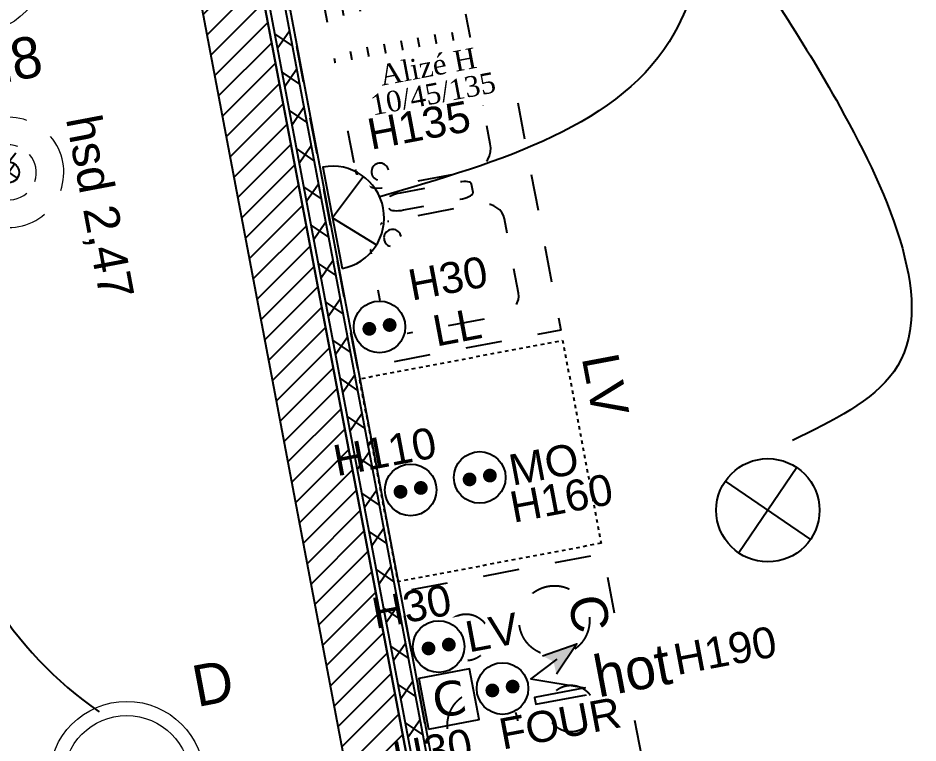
# Model space of a CAD drawing. Header units: centimetres. Extents: x 197412 to 267601, y -375791 to -305433.
# Drawn here: x 220914 to 223528, y -356978 to -354872 of the extents above; entities that cross this region are included whole.
import ezdxf

# ---------------------------------------------------------------- set-up
doc = ezdxf.new("R2010")
doc.units = ezdxf.units.CM
doc.linetypes.add('Style de ligne -1', pattern=[0.41664, 0.20828, -0.20836])
doc.layers.add('3-BAT C-Niveau 0', color=250, linetype='Continuous')
doc.layers.add('prlm-VMC', color=62, linetype='Continuous')
doc.layers.add('prlm-ELEC-CFO', color=1, linetype='Continuous', lineweight=25)
doc.styles.add('Geneva', font='arial.ttf')
doc.styles.add('Helvetica', font='arial.ttf')
doc.styles.add('prlm-elec-cfo', font='comic.ttf', dxfattribs={"height": 12})
doc.styles.add('prlm-vmc', font='pala.ttf', dxfattribs={"height": 14})
doc.styles.get("Standard").update_dxf_attribs({"font": 'ARIALUNI.TTF', "height": 100})

# ---------------------------------------------------------------- blocks, each defined once
blk = doc.blocks.new('xi.lumD')
at = {"layer": 'prlm-ELEC-CFO', "color": 0, "linetype": 'ByBlock', "lineweight": 13}
for radius in [22.49, 18.39]:
    blk.add_circle((0, 0), radius, dxfattribs=at)
blk = doc.blocks.new('xi.HOT')
at = {"layer": 'prlm-ELEC-CFO', "lineweight": 5}
blk.add_hatch(color=0, dxfattribs=at).paths.add_polyline_path([(-3, 6), (-0.1, 3.7), (0, 0), (7.5, 7.5)])
at = {"layer": 'prlm-ELEC-CFO', "color": 0}
for points in [[(-3, 6), (7.5, 7.5), (0, 0)], [(0.95, 4.23), (-7.5, 0), (7.5, -5.5), (-7.5, -5.5), (-7.5, -7.5), (7.5, -7.5)]]:
    blk.add_lwpolyline(points, dxfattribs=at)
blk = doc.blocks.new('xi.PCS')
at = {"color": 0, "lineweight": 5}
blk.add_wipeout([(-7.5, -7.5), (7.5, -7.5), (7.5, 7.5), (-7.5, 7.5)], dxfattribs=at).dxf.layer = 'prlm-ELEC-CFO'
at = {"layer": 'prlm-ELEC-CFO', "color": 0, "linetype": 'ByBlock', "lineweight": 5, "const_width": 2}
for points in [[(-4, 0, 1), (-2, 0, 1)], [(2, 0, 1), (4, 0, 1)]]:
    blk.add_lwpolyline(points, format="xyb", close=True, dxfattribs=at)
at = {"layer": 'prlm-ELEC-CFO', "color": 0, "linetype": 'ByBlock', "lineweight": -2}
blk.add_circle((0, 0), 7.5, dxfattribs=at)
blk = doc.blocks.new('xi.SF32')
at = {"layer": 'prlm-ELEC-CFO', "color": 0, "flags": 128}
blk.add_lwpolyline([(-7.5, -7.5), (7.5, -7.5), (7.5, 7.5), (-7.5, 7.5)], close=True, dxfattribs=at)
at = {"layer": 'prlm-ELEC-CFO', "color": 0, "linetype": 'ByBlock', "insert": (0, 0), "char_height": 10, "width": 11.36, "attachment_point": 5}
blk.add_mtext('{\\fVerdana|b0|i0|c0|p34;C}', dxfattribs=at)
blk = doc.blocks.new('xi.LV')
at = {"color": 0, "lineweight": 5}
blk.add_wipeout([(-7.5, -7.5), (7.5, -7.5), (7.5, 7.5), (-7.5, 7.5)], dxfattribs=at).dxf.layer = 'prlm-ELEC-CFO'
at = {"layer": 'prlm-ELEC-CFO', "color": 0, "linetype": 'ByBlock', "lineweight": 5, "const_width": 2}
for points in [[(-4, 0, 1), (-2, 0, 1)], [(2, 0, 1), (4, 0, 1)]]:
    blk.add_lwpolyline(points, format="xyb", close=True, dxfattribs=at)
at = {"layer": 'prlm-ELEC-CFO', "color": 0, "linetype": 'ByBlock', "lineweight": -2}
blk.add_circle((0, 0), 7.5, dxfattribs=at)
blk = doc.blocks.new('xi.PCHT')
at = {"color": 0, "lineweight": 5}
blk.add_wipeout([(-7.5, -7.5), (7.5, -7.5), (7.5, 7.5), (-7.5, 7.5)], dxfattribs=at).dxf.layer = 'prlm-ELEC-CFO'
at = {"layer": 'prlm-ELEC-CFO', "color": 0, "linetype": 'ByBlock', "lineweight": 5, "const_width": 2}
for points in [[(-4, 0, 1), (-2, 0, 1)], [(2, 0, 1), (4, 0, 1)]]:
    blk.add_lwpolyline(points, format="xyb", close=True, dxfattribs=at)
at = {"layer": 'prlm-ELEC-CFO', "color": 0, "linetype": 'ByBlock', "lineweight": -2}
blk.add_circle((0, 0), 7.5, dxfattribs=at)
blk = doc.blocks.new('xi.PTCE')
at = {"layer": 'prlm-ELEC-CFO', "color": 0}
for points in [[(-10.61, 10.61), (10.61, -10.61)], [(10.61, 10.61), (-10.61, -10.61)]]:
    blk.add_lwpolyline(points, dxfattribs=at)
at = {"layer": 'prlm-ELEC-CFO', "color": 0, "linetype": 'ByBlock'}
blk.add_circle((0, 0), 15, dxfattribs=at)
blk = doc.blocks.new('xi.ECAP')
at = {"color": 0}
blk.add_wipeout([(-15, 0), (-10.13, 11.06), (0, 15), (10.13, 11.06), (15, 0)], dxfattribs=at).dxf.layer = 'prlm-ELEC-CFO'
at = {"layer": 'prlm-ELEC-CFO', "color": 0, "linetype": 'ByBlock', "lineweight": -2, "flags": 128}
blk.add_lwpolyline([(15, 0, 1), (-15, 0)], format="xyb", close=True, dxfattribs=at)
at = {"layer": 'prlm-ELEC-CFO', "color": 0}
blk.add_lwpolyline([(-10.13, 11.06), (0, 0), (10.13, 11.06)], dxfattribs=at)
blk = doc.blocks.new('xi.dm8')
at = {"layer": 'prlm-ELEC-CFO', "color": 0}
for points in [[(-2.12, 2.12), (2.12, -2.12)], [(2.12, 2.12), (-2.12, -2.12)]]:
    blk.add_lwpolyline(points, dxfattribs=at)
blk.add_circle((0, 0), 3, dxfattribs=at)
at = {"layer": 'prlm-ELEC-CFO', "color": 0, "lineweight": 13}
for radius, start, end in [(16, 60, 120), (16, 150, 210), (8, 60, 120), (16, 330, 30), (8, 150, 210), (8, 330, 30), (8, 240, 300), (16, 240, 300)]:
    blk.add_arc((0, 0), radius, start, end, dxfattribs=at)
blk = doc.blocks.new('Groupe-64-1')
at = {"linetype": 'Style de ligne -1', "ltscale": 50.8}
for p, q in [((13959.41, -48271.49), (13964.97, -48300.96)), ((13964.31, -48270.56), (13969.88, -48300.04)), ((13969.28, -48269.96), (13974.73, -48298.78)), ((13944.68, -48274.27), (13950.25, -48303.75)), ((13949.59, -48273.35), (13955.16, -48302.82)), ((13954.5, -48272.42), (13960.07, -48301.89)), ((13939.83, -48275.53), (13945.28, -48304.35)), ((13974.73, -48298.78), (13974.79, -48299.11)), ((13945.28, -48304.35), (13945.34, -48304.67))]:
    blk.add_line(p, q, dxfattribs=at)
at = {"linetype": 'Style de ligne -1', "ltscale": 50.8, "flags": 128}
blk.add_lwpolyline([(13939.37, -48299.99), (13939.66, -48300.94), (13940.17, -48301.82), (13940.88, -48302.6), (13941.77, -48303.27), (13942.81, -48303.79), (13943.97, -48304.15), (13945.21, -48304.35), (13946.5, -48304.36), (13947.79, -48304.21), (13972.34, -48299.57), (13973.6, -48299.24), (13974.8, -48298.76), (13975.88, -48298.12), (13976.82, -48297.36), (13977.6, -48296.5), (13978.19, -48295.56), (13978.56, -48294.57), (13978.72, -48293.56), (13978.64, -48292.57), (13975.19, -48274.32), (13974.9, -48273.37), (13974.39, -48272.49), (13973.68, -48271.7), (13972.79, -48271.04), (13971.75, -48270.52), (13970.59, -48270.16), (13969.36, -48269.96), (13968.06, -48269.95), (13966.77, -48270.1), (13942.23, -48274.74), (13940.97, -48275.07), (13939.77, -48275.55), (13938.69, -48276.19), (13937.74, -48276.95), (13936.96, -48277.81), (13936.37, -48278.75), (13936, -48279.74), (13935.85, -48280.74), (13935.92, -48281.74), (13939.37, -48299.99)], close=True, dxfattribs=at)
blk = doc.blocks.new('Groupe-65-1')
at = {"linetype": 'Style de ligne -1', "ltscale": 50.8, "flags": 128}
for points in [[(13945.93, -48388.5), (13923.6, -48270.6), (13982.55, -48259.43), (14004.88, -48377.34)], [(13945.16, -48330.65), (13945.48, -48331.77), (13945.98, -48332.82), (13946.66, -48333.77), (13947.49, -48334.58), (13948.45, -48335.23), (13949.51, -48335.71), (13950.64, -48336), (13951.79, -48336.09), (13952.95, -48335.97), (13979.12, -48331.02), (13980.24, -48330.71), (13981.29, -48330.21), (13982.24, -48329.53), (13983.05, -48328.69), (13983.7, -48327.74), (13984.18, -48326.68), (13984.47, -48325.55), (13984.55, -48324.39), (13984.43, -48323.23), (13982.27, -48311.78), (13982.27, -48311.78), (13981.96, -48310.66), (13981.45, -48309.61), (13980.78, -48308.66), (13979.94, -48307.85), (13978.99, -48307.2), (13977.93, -48306.72), (13976.8, -48306.43), (13975.64, -48306.35), (13974.48, -48306.46), (13948.31, -48311.41), (13948.31, -48311.41), (13947.19, -48311.72), (13946.15, -48312.22), (13945.2, -48312.9), (13944.39, -48313.74), (13943.74, -48314.69), (13943.25, -48315.75), (13942.97, -48316.88), (13942.88, -48318.04), (13943, -48319.2), (13945.16, -48330.65)], [(13954.87, -48330.85), (13954.75, -48330.44), (13954.57, -48330.06), (13954.33, -48329.71), (13954.03, -48329.41), (13953.69, -48329.17), (13953.31, -48328.98), (13952.9, -48328.86), (13952.48, -48328.81), (13952.05, -48328.84), (13951.64, -48328.93), (13951.25, -48329.1), (13950.89, -48329.33), (13950.58, -48329.61), (13950.32, -48329.95), (13950.11, -48330.32), (13949.98, -48330.72), (13949.91, -48331.14), (13949.92, -48331.56), (13950, -48331.98), (13950.15, -48332.38), (13950.36, -48332.75), (13950.63, -48333.07), (13950.95, -48333.35), (13951.32, -48333.57), (13951.71, -48333.72), (13952.12, -48333.81), (13952.55, -48333.82), (13952.97, -48333.75), (13953.37, -48333.63), (13953.75, -48333.43), (13954.09, -48333.18), (13954.37, -48332.86), (13954.61, -48332.51), (13954.78, -48332.12), (13954.88, -48331.71), (13954.91, -48331.28)], [(13954.92, -48341.94), (13955.02, -48342.14), (13955.25, -48342.32), (13955.58, -48342.46), (13956.03, -48342.56), (13956.56, -48342.62), (13957.16, -48342.63), (13957.81, -48342.6), (13958.51, -48342.53), (13959.22, -48342.41), (13975.64, -48339.31), (13976.34, -48339.16), (13977.02, -48338.98), (13977.64, -48338.76), (13978.19, -48338.53), (13978.67, -48338.28), (13979.05, -48338.03), (13979.3, -48337.78), (13979.45, -48337.53), (13979.47, -48337.3), (13979.01, -48334.88), (13979.01, -48334.88), (13978.91, -48334.67), (13978.68, -48334.49), (13978.35, -48334.35), (13977.91, -48334.26), (13977.38, -48334.2), (13976.77, -48334.18), (13976.12, -48334.21), (13975.42, -48334.29), (13974.71, -48334.4), (13958.29, -48337.5), (13958.29, -48337.5), (13957.59, -48337.66), (13956.91, -48337.84), (13956.29, -48338.05), (13955.74, -48338.29), (13955.27, -48338.53), (13954.89, -48338.79), (13954.63, -48339.04), (13954.48, -48339.29), (13954.46, -48339.51), (13954.92, -48341.94)], [(13953.35, -48373.97), (13953.63, -48374.89), (13954.09, -48375.75), (13954.74, -48376.51), (13955.54, -48377.16), (13956.47, -48377.67), (13957.5, -48378.04), (13958.62, -48378.24), (13959.77, -48378.28), (13960.92, -48378.14), (13987.09, -48373.2), (13988.22, -48372.9), (13989.27, -48372.45), (13990.24, -48371.85), (13991.07, -48371.14), (13991.75, -48370.32), (13992.26, -48369.42), (13992.58, -48368.47), (13992.7, -48367.51), (13992.62, -48366.55), (13988.54, -48344.95), (13988.54, -48344.95), (13988.26, -48344.02), (13987.8, -48343.17), (13987.15, -48342.4), (13986.35, -48341.76), (13985.42, -48341.24), (13984.38, -48340.88), (13983.27, -48340.68), (13982.12, -48340.64), (13980.97, -48340.78), (13954.79, -48345.72), (13954.79, -48345.72), (13953.67, -48346.02), (13952.62, -48346.47), (13951.65, -48347.06), (13950.82, -48347.78), (13950.14, -48348.6), (13949.63, -48349.49), (13949.31, -48350.44), (13949.19, -48351.41), (13949.27, -48352.36), (13953.35, -48373.97)], [(13958.51, -48350.1), (13958.39, -48349.69), (13958.21, -48349.31), (13957.97, -48348.96), (13957.67, -48348.66), (13957.33, -48348.41), (13956.95, -48348.23), (13956.53, -48348.11), (13956.11, -48348.06), (13955.69, -48348.09), (13955.28, -48348.18), (13954.89, -48348.35), (13954.53, -48348.58), (13954.21, -48348.86), (13953.95, -48349.2), (13953.75, -48349.57), (13953.62, -48349.97), (13953.55, -48350.39), (13953.56, -48350.81), (13953.64, -48351.23), (13953.79, -48351.63), (13953.99, -48352), (13954.27, -48352.32), (13954.59, -48352.6), (13954.95, -48352.82), (13955.35, -48352.97), (13955.76, -48353.06), (13956.19, -48353.07), (13956.61, -48353), (13957.01, -48352.88), (13957.39, -48352.68), (13957.72, -48352.43), (13958.01, -48352.11), (13958.25, -48351.76), (13958.42, -48351.37), (13958.52, -48350.96), (13958.55, -48350.53)]]:
    blk.add_lwpolyline(points, close=True, dxfattribs=at)
blk.add_blockref('Groupe-64-1', (0, 0))
blk = doc.blocks.new('Groupe-67-1')
at = {"linetype": 'Style de ligne -1', "ltscale": 50.8, "flags": 128}
blk.add_lwpolyline([(13969.38, -48512.3), (13958.21, -48453.35), (14017.16, -48442.18), (14028.33, -48501.14)], close=True, dxfattribs=at)
at = {"linetype": 'Style de ligne -1', "ltscale": 50.8}
for points in [[(13997.23, -48453.36), (13994.97, -48454.91), (13992.63, -48459.84), (13993.07, -48465.27), (13996.17, -48469.74), (14001.12, -48472.07), (14006.58, -48471.62), (14011.08, -48468.52), (14013.43, -48463.59), (14012.99, -48458.16), (14009.88, -48453.68), (14004.93, -48451.36), (13999.48, -48451.81), (13997.23, -48453.36)], [(13981.24, -48472.13), (13982.74, -48471.1), (13984.31, -48467.82), (13984.01, -48464.2), (13981.94, -48461.21), (13978.64, -48459.66), (13975.01, -48459.96), (13972, -48462.02), (13970.44, -48465.31), (13970.73, -48468.93), (13972.8, -48471.92), (13976.1, -48473.47), (13979.74, -48473.17), (13981.24, -48472.13)], [(14003.98, -48481.67), (14002.48, -48482.71), (14000.92, -48485.99), (14001.21, -48489.61), (14003.28, -48492.6), (14006.58, -48494.15), (14010.22, -48493.85), (14013.22, -48491.78), (14014.78, -48488.5), (14014.49, -48484.88), (14012.42, -48481.89), (14009.12, -48480.34), (14005.48, -48480.64), (14003.98, -48481.67)], [(13988, -48500.45), (13990.25, -48498.9), (13992.6, -48493.97), (13992.16, -48488.54), (13989.05, -48484.06), (13984.1, -48481.73), (13978.65, -48482.18), (13974.14, -48485.28), (13971.79, -48490.21), (13972.23, -48495.64), (13975.34, -48500.12), (13980.29, -48502.45), (13985.74, -48502), (13988, -48500.45)]]:
    blk.add_open_spline(points, degree=2, dxfattribs=at)

msp = doc.modelspace()

# ---------------------------------------------------------------- hatches: boundary and pattern name
at = {"linetype": 'Continuous'}
h = msp.add_hatch(dxfattribs=at)
h.set_pattern_fill('02_ISOLANT', color=256, scale=10, angle=-79.2764, style=0, pattern_type=2)
h.set_pattern_definition([(325.723595, (82441.66, 127994.64), (45.054865, 66.106423), []), (55.723595, (82441.66, 127994.64), (66.106423, -45.054865), [])])
h.paths.add_polyline_path([(221659.9, -354684.2), (221616.6, -354692.3), (222277.4, -358181.4), (222320.6, -358173.2)])
at = {"layer": '3-BAT C-Niveau 0'}
h = msp.add_hatch(dxfattribs=at)
h.set_pattern_fill('MURS MACONNERIE-2', color=256, scale=10, style=0, pattern_type=2)
h.set_pattern_definition([(45, (82627.55, 127994.637), (-31.2347524, 39.0434405), [])])
h.paths.add_polyline_path([(222733.8, -361628.5), (222910.6, -361595), (221173.9, -352424.1), (220997, -352457.6)])

# ---------------------------------------------------------------- linework, layer by layer
at = {"linetype": 'Continuous'}
for p, q in [((221616.6, -354692.3), (222277.4, -358181.4)), ((221616.6, -354692.3), (222277.4, -358181.4)), ((221659.9, -354684.2), (222320.6, -358173.2)), ((221659.9, -354684.2), (222320.6, -358173.2)), ((221672.6, -354681.7), (222333.4, -358170.8))]:
    msp.add_line(p, q, dxfattribs=at)
at = {"linetype": 'Continuous', "lineweight": 25}
for p, q in [((221672.6, -354681.7), (222333.4, -358170.8)), ((221603.9, -354694.8), (222264.6, -358183.8))]:
    msp.add_line(p, q, dxfattribs=at)
at = {"linetype": 'Style de ligne -1', "ltscale": 50.8, "flags": 128}
msp.add_lwpolyline([(222607.7, -356397.7), (222018.2, -356509.4), (221906.5, -355919.9), (222496, -355808.2)], close=True, dxfattribs=at)
at = {"layer": '3-BAT C-Niveau 0'}
for p, q in [((222910.6, -361595), (221173.9, -352424.1)), ((222298.2, -358361.1), (221173.9, -352424.1)), ((222733.8, -361628.5), (220997, -352457.6)), ((222733.8, -361628.5), (220997, -352457.6))]:
    msp.add_line(p, q, dxfattribs=at)
at = {"layer": 'prlm-ELEC-CFO'}
msp.add_arc((221793.1, -355961.8), 1126.9, 141.7614, 235.1904, dxfattribs=at)
for points in [[(222929.4, -354596.9), (222820.3, -354916), (221964.7, -355391.3)], [(222959.5, -354593.3), (223301.8, -355130.6), (223457.7, -355899.4), (223163.3, -356099.3)]]:
    msp.add_spline(points, degree=3, dxfattribs=at)

# ---------------------------------------------------------------- block references
at = {"xscale": 10, "yscale": 10, "zscale": 10}
for name in ['Groupe-65-1', 'Groupe-67-1']:
    msp.add_blockref(name, (82441.7, 127994.6), dxfattribs=at)
at = {"layer": 'prlm-ELEC-CFO', "xscale": 10, "yscale": 10, "zscale": 10}
for name, p, rotation in [('xi.dm8', (220887.3, -355320.5), 100.7236014113927), ('xi.PTCE', (223092.1, -356301.8), 10.72360141139323)]:
    msp.add_blockref(name, p, dxfattribs=dict(at, rotation=rotation))

# ---------------------------------------------------------------- texts
at = {"attachment_point": 2, "rotation": 280.6997, "line_spacing_factor": 1.060906, "style": 'Geneva'}
for s, insert, char_height in [('LV', (222672.8, -355928.1), 106.57), ('C', (222625.9, -356591.8), 106.6)]:
    msp.add_mtext(s, dxfattribs=dict(at, insert=insert, char_height=char_height))
at = {"layer": '3-BAT C-Niveau 0', "insert": (221340.5, -355385.3), "char_height": 100.87, "attachment_point": 2, "rotation": 280.7236, "line_spacing_factor": 0.834288, "style": 'Helvetica'}
msp.add_mtext('\\Phsd 2,47\\P', dxfattribs=at)
at = {"layer": 'prlm-ELEC-CFO'}
for s, p in [('LL', (222129.2, -355826.5)), ('H30', (222013.3, -357065.2))]:
    msp.add_text(s, height=90, rotation=10.7236, dxfattribs=at).set_placement(p)

# ---------------------------------------------------------------- next in the draw order: block references
for name, p, xscale, yscale, zscale, rotation in [('xi.ECAP', (221827.7, -355452.4), 10, 10, 10, 280.723601411393), ('xi.LV', (221964.2, -355769.3), 10, 10, 10, 10.72360141139323), ('xi.PCHT', (222255.3, -356206.6), 9.999999999999998, 9.999999999999998, 9.999999999999998, 10.72360141139323), ('xi.PCHT', (222054.7, -356242.6), 10, 10, 10, 10.72360141139323)]:
    msp.add_blockref(name, p, dxfattribs=dict(at, xscale=xscale, yscale=yscale, zscale=zscale, rotation=rotation))

# ---------------------------------------------------------------- next in the draw order: texts
at = {"layer": 'prlm-ELEC-CFO', "char_height": 120, "rotation": 10.7236, "line_spacing_factor": 0.8, "style": 'prlm-elec-cfo', "bg_fill": 3, "bg_fill_color": 256, "bg_fill_transparency": 0}
for s, insert, attachment_point, box_fill_scale in [('dm8', (220817, -354949.3), 2, 0.95), ('hot', (222698.5, -356766.8), 5, 1.1), ('D', (221469.2, -356744.9), 2, 0.95)]:
    msp.add_mtext(s, dxfattribs=dict(at, insert=insert, attachment_point=attachment_point, box_fill_scale=box_fill_scale))
at = {"layer": 'prlm-VMC', "ltscale": 25, "insert": (222112.2, -355052.8), "char_height": 60, "width": 586.147, "attachment_point": 5, "rotation": 10.7236, "line_spacing_factor": 0.8, "style": 'prlm-vmc', "bg_fill": 2}
msp.add_mtext('Alizé H 10/45/135', dxfattribs=at)

# ---------------------------------------------------------------- next in the draw order: block references
at = {"layer": 'prlm-ELEC-CFO', "xscale": 10, "yscale": 10, "zscale": 10, "rotation": 10.72360141139323}
for name, p in [('xi.lumD', (220778, -354694.4)), ('xi.HOT', (222477.8, -356777.8)), ('xi.lumD', (221230.1, -357081.9))]:
    msp.add_blockref(name, p, dxfattribs=at)

# ---------------------------------------------------------------- next in the draw order: texts
at = {"layer": 'prlm-ELEC-CFO'}
for s, p in [('H135', (221939.3, -355255.1)), ('H30', (222057.8, -355693.3)), ('H110', (221840.2, -356203.2)), ('MO', (222350.1, -356230.7)), ('H160', (222352.9, -356338.4)), ('H190', (222828.3, -356780.8))]:
    msp.add_text(s, height=90, rotation=10.7236, dxfattribs=at).set_placement(p)

# ---------------------------------------------------------------- next in the draw order: block references
at = {"layer": 'prlm-ELEC-CFO', "xscale": 10, "yscale": 10, "zscale": 10, "rotation": 10.72360141139323}
msp.add_blockref('xi.PCS', (222321.4, -356819.5), dxfattribs=at)

# ---------------------------------------------------------------- next in the draw order: block references
msp.add_blockref('xi.SF32', (222165.9, -356849.8), dxfattribs=at)

# ---------------------------------------------------------------- next in the draw order: texts
at = {"layer": 'prlm-ELEC-CFO'}
msp.add_text('FOUR', height=90, rotation=10.7236, dxfattribs=at).set_placement((222321.7, -356997.2))

# ---------------------------------------------------------------- next in the draw order: block references
at = {"layer": 'prlm-ELEC-CFO', "xscale": 9.999999999999998, "yscale": 9.999999999999998, "zscale": 9.999999999999998, "rotation": 10.72360141139323}
msp.add_blockref('xi.PCS', (222136.1, -356697.6), dxfattribs=at)

# ---------------------------------------------------------------- next in the draw order: texts
at = {"layer": 'prlm-ELEC-CFO'}
for s, p in [('H30', (221952.4, -356646.5)), ('LV', (222223.7, -356715))]:
    msp.add_text(s, height=90, rotation=10.7236, dxfattribs=at).set_placement(p)

doc.saveas('drawing.dxf')
